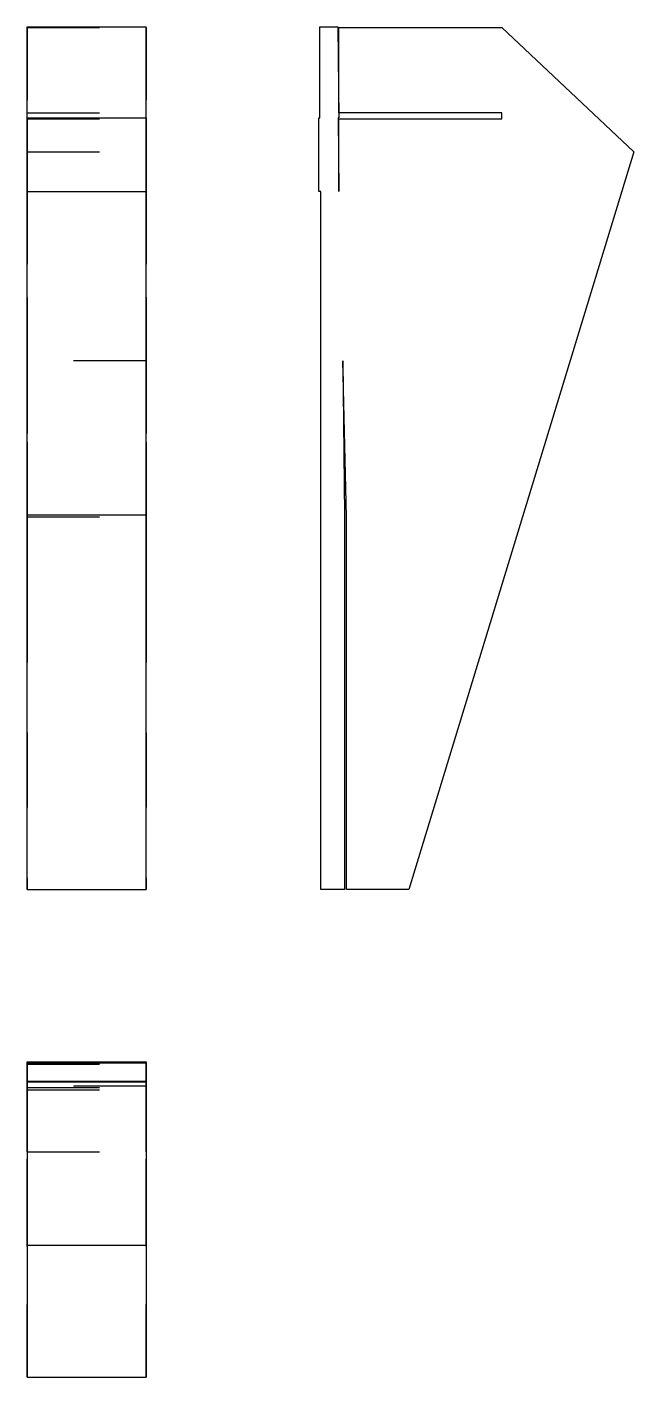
# Model space of a CAD drawing. Extents: x 0 to 0.84, y 0 to 1.86.
import ezdxf

# ---------------------------------------------------------------- set-up
doc = ezdxf.new("R2010")
doc.units = 0
doc.linetypes.add('HIDDEN', pattern=[0.059375, 0.039603, -0.019772])
for name, color, linetype in [('FRONT', 7, 'CONTINUOUS'), ('FRONT_HID', 7, 'HIDDEN'), ('LEFT', 7, 'CONTINUOUS'), ('TOP', 7, 'CONTINUOUS'), ('TOP_HID', 7, 'HIDDEN')]:
    doc.layers.add(name, color=color, linetype=linetype)

msp = doc.modelspace()

# ---------------------------------------------------------------- linework, layer by layer
at = {"layer": 'FRONT'}
for p, q in [((0, 1.734046), (0, 1.859046)), ((0, 1.859046), (0.164063, 1.859046)), ((0.164063, 1.734046), (0.164063, 1.859046)), ((0, 1.632484), (0, 1.734046)), ((0, 1.734046), (0.164063, 1.734046)), ((0.164063, 1.632484), (0.164063, 1.734046)), ((0, 1.187171), (0, 1.632484)), ((0, 1.632484), (0.164063, 1.632484)), ((0.164063, 1.187171), (0.164062, 1.632484)), ((0, 1.187171), (0.164063, 1.187171)), ((0, 0.671546), (0, 1.187171)), ((0.164063, 0.671546), (0.164062, 1.187171)), ((0, 0.671546), (0.164063, 0.671546))]:
    msp.add_line(p, q, dxfattribs=at)
at = {"layer": 'FRONT_HID', "linetype": 'HIDDEN'}
for p, q in [((0, 1.858224), (0, 1.687171)), ((0, 1.740625), (0, 1.858224)), ((0, 1.858224), (0.164063, 1.858224)), ((0, 1.858224), (0.164063, 1.858224)), ((0.164063, 1.740625), (0.164063, 1.858224)), ((0.164063, 1.858224), (0.164063, 1.687171)), ((0, 1.732648), (0, 1.740625)), ((0, 1.740625), (0.164063, 1.740625)), ((0, 1.740625), (0.164063, 1.740625)), ((0, 1.734046), (0, 1.632484)), ((0, 1.633717), (0, 1.732648)), ((0, 1.732648), (0, 1.632484)), ((0, 1.633717), (0, 1.732648)), ((0, 1.732648), (0.164063, 1.732648)), ((0, 1.732648), (0.164063, 1.732648)), ((0.164063, 1.732648), (0.164063, 1.740625)), ((0.164063, 1.734046), (0.164063, 1.632484)), ((0.164063, 1.633717), (0.164063, 1.732648)), ((0.164063, 1.633717), (0.164063, 1.732648)), ((0.164063, 1.732648), (0.164063, 1.632484)), ((0, 1.687171), (0, 0.671546)), ((0, 1.687171), (0.164063, 1.687171)), ((0.164063, 1.687171), (0.164063, 0.671546)), ((0, 1.632484), (0, 1.633717)), ((0, 1.632484), (0, 1.633717)), ((0, 1.632484), (0, 1.399435)), ((0, 1.399435), (0, 1.632484)), ((0.164062, 1.632484), (0.164062, 1.633717)), ((0.164063, 1.399435), (0.164062, 1.632484)), ((0.164063, 1.632484), (0.164063, 1.633717)), ((0.164063, 1.632484), (0.164063, 1.399435)), ((0, 1.184704), (0, 1.399435)), ((0, 1.399435), (0, 1.187171)), ((0.164063, 1.399435), (0, 1.399435)), ((0.164063, 1.184704), (0.164063, 1.399435)), ((0.164063, 1.399435), (0.164063, 1.187171)), ((0, 1.187171), (0, 1.084046)), ((0, 1.088487), (0, 1.184704)), ((0, 1.184704), (0.164063, 1.184704)), ((0.164063, 1.187171), (0.164063, 1.084046)), ((0.164063, 1.088487), (0.164063, 1.184704)), ((0, 0.671546), (0, 1.088487)), ((0, 1.084046), (0, 0.671546)), ((0.164063, 0.671546), (0.164062, 1.088487)), ((0.164063, 1.084046), (0.164063, 0.671546))]:
    msp.add_line(p, q, dxfattribs=at)
at = {"layer": 'LEFT'}
for p, q in [((0.403043, 1.734046), (0.403043, 1.859046)), ((0.403043, 1.859046), (0.428043, 1.859046)), ((0.428043, 1.859046), (0.429359, 1.734046)), ((0.429359, 1.858224), (0.653865, 1.858224)), ((0.429359, 1.740625), (0.429359, 1.858224)), ((0.653865, 1.858224), (0.835609, 1.687171)), ((0.401563, 1.632484), (0.401563, 1.734046)), ((0.401563, 1.734046), (0.403043, 1.734046)), ((0.428289, 1.734046), (0.429359, 1.632484)), ((0.429359, 1.734046), (0.428289, 1.734046)), ((0.653865, 1.740625), (0.429359, 1.740625)), ((0.429359, 1.732648), (0.653865, 1.732648)), ((0.429359, 1.633717), (0.429359, 1.732648)), ((0.653865, 1.732648), (0.653865, 1.740625)), ((0.835609, 1.687171), (0.525576, 0.671546)), ((0.404359, 1.632484), (0.401563, 1.632484)), ((0.404359, 1.187171), (0.404359, 1.632484)), ((0.429359, 1.632484), (0.429359, 1.633717)), ((0.440049, 1.184704), (0.434937, 1.399435)), ((0.434937, 1.399435), (0.437171, 1.187171)), ((0.404605, 1.187171), (0.404359, 1.187171)), ((0.404605, 0.671546), (0.404605, 1.187171)), ((0.437171, 1.187171), (0.437171, 1.084046)), ((0.440049, 1.088487), (0.440049, 1.184704)), ((0.437171, 1.084046), (0.437171, 0.671546)), ((0.440049, 0.671546), (0.440049, 1.088487)), ((0.437171, 0.671546), (0.404605, 0.671546)), ((0.525576, 0.671546), (0.440049, 0.671546))]:
    msp.add_line(p, q, dxfattribs=at)
at = {"layer": 'TOP'}
for p, q in [((0, 0.434046), (0, 0.432566)), ((0, 0.434046), (0.164063, 0.434046)), ((0, 0.432566), (0, 0.407566)), ((0, 0.432566), (0.164063, 0.432566)), ((0.164063, 0.434046), (0.164063, 0.432566)), ((0.164063, 0.432566), (0.164063, 0.407566)), ((0, 0.407566), (0, 0.40625)), ((0, 0.407566), (0.164063, 0.407566)), ((0, 0.40625), (0, 0.181743)), ((0, 0.40625), (0.164063, 0.40625)), ((0.164063, 0.407566), (0.164063, 0.40625)), ((0.164063, 0.40625), (0.164063, 0.181743)), ((0, 0.181743), (0, 0)), ((0, 0.181743), (0.164063, 0.181743)), ((0.164063, 0.181743), (0.164063, 0)), ((0, 0), (0.164063, 0))]:
    msp.add_line(p, q, dxfattribs=at)
at = {"layer": 'TOP_HID', "linetype": 'HIDDEN'}
for p, q in [((0, 0.43125), (0, 0.434046)), ((0, 0.407319), (0, 0.432566)), ((0, 0.431003), (0, 0.43125)), ((0, 0.43125), (0, 0.40625)), ((0, 0.43125), (0.164063, 0.43125)), ((0, 0.43125), (0.164063, 0.43125)), ((0, 0.398438), (0, 0.431003)), ((0, 0.398438), (0, 0.431003)), ((0, 0.431003), (0.164063, 0.431003)), ((0, 0.431003), (0.164063, 0.431003)), ((0.164063, 0.43125), (0.164063, 0.434046)), ((0.164063, 0.407319), (0.164063, 0.432566)), ((0.164063, 0.431003), (0.164063, 0.43125)), ((0.164063, 0.43125), (0.164063, 0.40625)), ((0.164063, 0.398438), (0.164063, 0.431003)), ((0.164063, 0.398438), (0.164063, 0.431003)), ((0, 0.407319), (0.164063, 0.407319)), ((0, 0.407319), (0, 0.40625)), ((0, 0.40625), (0, 0.407319)), ((0, 0.406221), (0, 0.40625)), ((0, 0.40625), (0, 0.406221)), ((0, 0.406221), (0, 0.403125)), ((0, 0.400672), (0, 0.406221)), ((0, 0.179688), (0, 0.403125)), ((0, 0.403125), (0, 0.400672)), ((0, 0.395559), (0, 0.400672)), ((0, 0.400672), (0, 0.398438)), ((0.164063, 0.400672), (0, 0.400672)), ((0, 0.398438), (0.164063, 0.398438)), ((0, 0.398438), (0.164063, 0.398438)), ((0, 0.398438), (0.164063, 0.398438)), ((0, 0.310033), (0, 0.395559)), ((0, 0.395559), (0.164063, 0.395559)), ((0, 0.395559), (0.164063, 0.395559)), ((0, 0.395559), (0.164063, 0.395559)), ((0.164062, 0.406221), (0.164062, 0.40625)), ((0.164063, 0.400672), (0.164062, 0.406221)), ((0.164063, 0.407319), (0.164063, 0.40625)), ((0.164063, 0.40625), (0.164063, 0.407319)), ((0.164063, 0.40625), (0.164063, 0.406221)), ((0.164063, 0.406221), (0.164063, 0.403125)), ((0.164063, 0.403125), (0.164063, 0.400672)), ((0.164063, 0.179688), (0.164063, 0.403125)), ((0.164063, 0.395559), (0.164063, 0.400672)), ((0.164063, 0.400672), (0.164063, 0.398438)), ((0.164063, 0.310033), (0.164063, 0.395559)), ((0, 0), (0, 0.310033)), ((0, 0.310033), (0.164063, 0.310033)), ((0.164063, 0), (0.164063, 0.310033)), ((0, 0.181743), (0, 0.179688)), ((0.164063, 0.181743), (0.164063, 0.179688))]:
    msp.add_line(p, q, dxfattribs=at)

doc.saveas('drawing.dxf')
